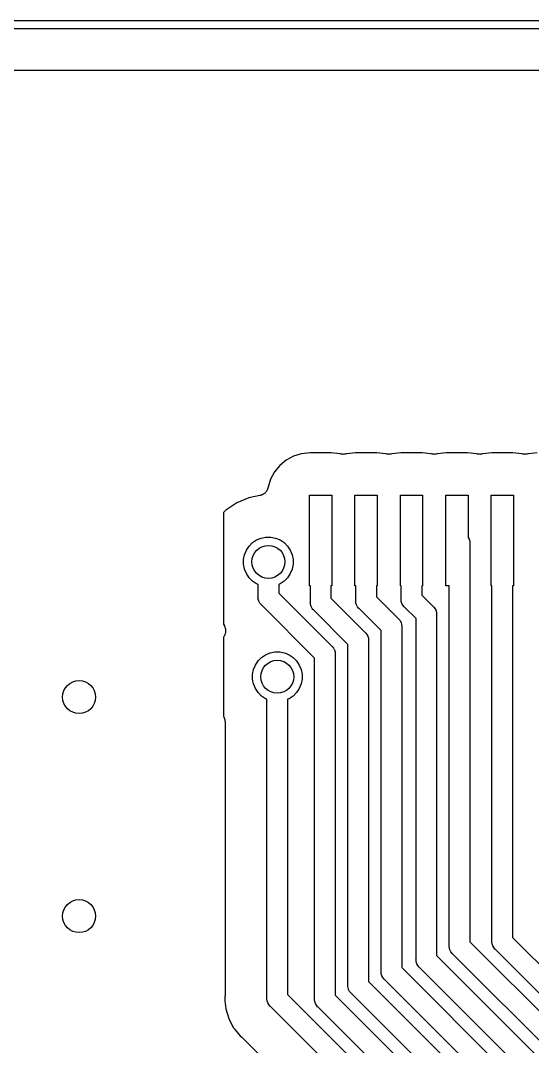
# Model space of a CAD drawing. Extents: x 3.61 to 7.55, y -5.8 to -3.38.
# Drawn here: x 5.6768 to 5.9209, y -3.8692 to -3.3799 of the extents above; entities that cross this region are included whole.
import ezdxf

# ---------------------------------------------------------------- set-up
doc = ezdxf.new("R2010")
doc.units = 0
doc.header["$MEASUREMENT"] = 0
doc.layers.add('BLACK', color=7, linetype='CONTINUOUS')

msp = doc.modelspace()

# ---------------------------------------------------------------- linework, layer by layer
at = {"layer": 'BLACK', "linetype": 'CONTINUOUS'}
for p, q in [((3.60836, -3.37992), (7.54518, -3.37992)), ((7.54331, -3.38386), (3.61024, -3.38386)), ((4.3146, -3.40354), (5.96421, -3.40354)), ((5.81065, -3.58659), (5.80688, -3.58773)), ((5.81481, -3.58618), (5.81065, -3.58659)), ((5.82495, -3.58618), (5.81481, -3.58618)), ((5.82912, -3.58659), (5.82495, -3.58618)), ((5.82926, -3.58663), (5.82912, -3.58659)), ((5.82971, -3.58672), (5.82926, -3.58663)), ((5.83016, -3.58682), (5.82971, -3.58672)), ((5.83164, -3.58673), (5.83119, -3.58682)), ((5.83209, -3.58665), (5.83164, -3.58673)), ((5.83215, -3.58663), (5.83209, -3.58665)), ((5.83216, -3.58663), (5.83215, -3.58663)), ((5.83215, -3.58663), (5.83215, -3.58663)), ((5.83215, -3.58663), (5.83215, -3.58663)), ((5.8323, -3.58659), (5.83216, -3.58663)), ((5.83647, -3.58618), (5.8323, -3.58659)), ((5.8466, -3.58618), (5.83647, -3.58618)), ((5.85077, -3.58659), (5.8466, -3.58618)), ((5.85091, -3.58663), (5.85077, -3.58659)), ((5.85136, -3.58672), (5.85091, -3.58663)), ((5.85181, -3.58682), (5.85136, -3.58672)), ((5.85329, -3.58673), (5.85284, -3.58682)), ((5.85375, -3.58665), (5.85329, -3.58673)), ((5.8538, -3.58663), (5.85375, -3.58665)), ((5.85381, -3.58663), (5.8538, -3.58663)), ((5.8538, -3.58663), (5.8538, -3.58663)), ((5.8538, -3.58663), (5.8538, -3.58663)), ((5.85395, -3.58659), (5.85381, -3.58663)), ((5.85812, -3.58618), (5.85395, -3.58659)), ((5.86826, -3.58618), (5.85812, -3.58618)), ((5.87242, -3.58659), (5.86826, -3.58618)), ((5.87256, -3.58663), (5.87242, -3.58659)), ((5.87302, -3.58672), (5.87256, -3.58663)), ((5.87346, -3.58682), (5.87302, -3.58672)), ((5.87495, -3.58673), (5.8745, -3.58682)), ((5.8754, -3.58665), (5.87495, -3.58673)), ((5.87545, -3.58663), (5.8754, -3.58665)), ((5.87546, -3.58663), (5.87545, -3.58663)), ((5.87545, -3.58663), (5.87545, -3.58663)), ((5.87547, -3.58663), (5.87546, -3.58663)), ((5.87561, -3.58659), (5.87547, -3.58663)), ((5.87977, -3.58618), (5.87561, -3.58659)), ((5.88991, -3.58618), (5.87977, -3.58618)), ((5.89408, -3.58659), (5.88991, -3.58618)), ((5.89422, -3.58663), (5.89408, -3.58659)), ((5.89467, -3.58672), (5.89422, -3.58663)), ((5.89512, -3.58682), (5.89467, -3.58672)), ((5.8966, -3.58673), (5.89615, -3.58682)), ((5.89705, -3.58665), (5.8966, -3.58673)), ((5.89711, -3.58663), (5.89705, -3.58665)), ((5.89712, -3.58663), (5.89711, -3.58663)), ((5.89711, -3.58663), (5.89711, -3.58663)), ((5.89711, -3.58663), (5.89711, -3.58663)), ((5.89726, -3.58659), (5.89712, -3.58663)), ((5.90143, -3.58618), (5.89726, -3.58659)), ((5.91157, -3.58618), (5.90143, -3.58618)), ((5.91573, -3.58659), (5.91157, -3.58618)), ((5.91587, -3.58663), (5.91573, -3.58659)), ((5.91632, -3.58672), (5.91587, -3.58663)), ((5.91677, -3.58682), (5.91632, -3.58672)), ((5.91825, -3.58673), (5.9178, -3.58682)), ((5.91871, -3.58665), (5.91825, -3.58673)), ((5.91876, -3.58663), (5.91871, -3.58665)), ((5.91877, -3.58663), (5.91876, -3.58663)), ((5.91876, -3.58663), (5.91876, -3.58663)), ((5.91876, -3.58663), (5.91876, -3.58663)), ((5.91891, -3.58659), (5.91877, -3.58663)), ((5.92308, -3.58618), (5.91891, -3.58659)), ((5.8034, -3.58959), (5.80036, -3.59209)), ((5.80688, -3.58773), (5.8034, -3.58959)), ((5.83019, -3.58682), (5.83016, -3.58682)), ((5.83021, -3.58682), (5.83019, -3.58682)), ((5.83067, -3.58682), (5.83021, -3.58682)), ((5.83113, -3.58683), (5.83067, -3.58682)), ((5.83116, -3.58682), (5.83113, -3.58683)), ((5.83119, -3.58682), (5.83116, -3.58682)), ((5.85184, -3.58682), (5.85181, -3.58682)), ((5.85187, -3.58682), (5.85184, -3.58682)), ((5.85233, -3.58682), (5.85187, -3.58682)), ((5.85279, -3.58683), (5.85233, -3.58682)), ((5.85282, -3.58682), (5.85279, -3.58683)), ((5.85284, -3.58682), (5.85282, -3.58682)), ((5.87349, -3.58682), (5.87346, -3.58682)), ((5.87352, -3.58682), (5.87349, -3.58682)), ((5.87398, -3.58682), (5.87352, -3.58682)), ((5.87444, -3.58683), (5.87398, -3.58682)), ((5.87447, -3.58682), (5.87444, -3.58683)), ((5.8745, -3.58682), (5.87447, -3.58682)), ((5.89515, -3.58682), (5.89512, -3.58682)), ((5.89517, -3.58682), (5.89515, -3.58682)), ((5.89563, -3.58682), (5.89517, -3.58682)), ((5.89609, -3.58683), (5.89563, -3.58682)), ((5.89612, -3.58682), (5.89609, -3.58683)), ((5.89615, -3.58682), (5.89612, -3.58682)), ((5.9168, -3.58682), (5.91677, -3.58682)), ((5.91683, -3.58682), (5.9168, -3.58682)), ((5.91729, -3.58682), (5.91683, -3.58682)), ((5.91775, -3.58683), (5.91729, -3.58682)), ((5.91778, -3.58682), (5.91775, -3.58683)), ((5.9178, -3.58682), (5.91778, -3.58682)), ((5.79786, -3.59513), (5.796, -3.59861)), ((5.80036, -3.59209), (5.79786, -3.59513)), ((5.796, -3.59861), (5.79482, -3.60251)), ((5.79157, -3.60629), (5.79132, -3.60639)), ((5.79182, -3.60621), (5.79157, -3.60629)), ((5.79202, -3.60611), (5.79182, -3.60621)), ((5.79222, -3.60602), (5.79202, -3.60611)), ((5.79245, -3.60588), (5.79222, -3.60602)), ((5.79268, -3.60575), (5.79245, -3.60588)), ((5.79285, -3.60561), (5.79268, -3.60575)), ((5.79304, -3.60549), (5.79285, -3.60561)), ((5.79323, -3.6053), (5.79304, -3.60549)), ((5.79344, -3.60514), (5.79323, -3.6053)), ((5.79358, -3.60496), (5.79344, -3.60514)), ((5.79374, -3.60481), (5.79358, -3.60496)), ((5.79389, -3.60459), (5.79374, -3.60481)), ((5.79406, -3.60438), (5.79389, -3.60459)), ((5.79416, -3.60419), (5.79406, -3.60438)), ((5.79429, -3.604), (5.79416, -3.60419)), ((5.79439, -3.60376), (5.79429, -3.604)), ((5.79452, -3.60353), (5.79439, -3.60376)), ((5.79459, -3.60331), (5.79452, -3.60353)), ((5.79467, -3.60311), (5.79459, -3.60331)), ((5.79473, -3.60285), (5.79467, -3.60311)), ((5.79481, -3.60259), (5.79473, -3.60285)), ((5.79482, -3.60251), (5.79481, -3.60259)), ((5.81457, -3.64961), (5.81457, -3.6063)), ((5.81457, -3.6063), (5.8252, -3.6063)), ((5.8252, -3.6063), (5.8252, -3.64961)), ((5.83622, -3.64961), (5.83622, -3.6063)), ((5.83622, -3.6063), (5.84685, -3.6063)), ((5.84685, -3.6063), (5.84685, -3.64961)), ((5.85787, -3.64961), (5.85787, -3.6063)), ((5.85787, -3.6063), (5.8685, -3.6063)), ((5.8685, -3.6063), (5.8685, -3.64961)), ((5.87953, -3.64961), (5.87953, -3.6063)), ((5.87953, -3.6063), (5.89016, -3.6063)), ((5.89016, -3.6063), (5.89016, -3.62639)), ((5.90118, -3.64961), (5.90118, -3.6063)), ((5.90118, -3.6063), (5.91181, -3.6063)), ((5.91181, -3.6063), (5.91181, -3.64961)), ((5.77988, -3.60993), (5.77467, -3.61341)), ((5.78567, -3.60753), (5.77988, -3.60993)), ((5.79089, -3.6065), (5.78567, -3.60753)), ((5.7911, -3.60643), (5.79089, -3.6065)), ((5.79132, -3.60639), (5.7911, -3.60643)), ((5.77467, -3.61341), (5.77353, -3.61456)), ((5.77353, -3.61456), (5.77353, -3.6678)), ((5.78448, -3.63253), (5.78577, -3.63059)), ((5.78577, -3.63059), (5.78742, -3.62895)), ((5.78742, -3.62895), (5.78935, -3.62765)), ((5.78935, -3.62765), (5.7915, -3.62676)), ((5.7915, -3.62676), (5.79379, -3.62631)), ((5.79379, -3.62631), (5.79611, -3.62631)), ((5.79611, -3.62631), (5.79839, -3.62676)), ((5.79839, -3.62676), (5.80054, -3.62765)), ((5.80054, -3.62765), (5.80248, -3.62895)), ((5.80248, -3.62895), (5.80412, -3.63059)), ((5.80412, -3.63059), (5.80542, -3.63253)), ((5.89016, -3.62639), (5.89022, -3.62647)), ((5.89022, -3.62647), (5.89068, -3.62733)), ((5.89068, -3.62733), (5.89096, -3.62826)), ((5.89096, -3.62826), (5.89103, -3.62898)), ((5.89103, -3.62898), (5.89103, -3.62898)), ((5.89103, -3.62898), (5.89106, -3.62922)), ((5.89106, -3.62922), (5.89103, -3.62946)), ((5.89103, -3.62946), (5.89103, -3.81929)), ((5.78314, -3.63696), (5.78359, -3.63468)), ((5.78359, -3.63468), (5.78448, -3.63253)), ((5.80542, -3.63253), (5.80631, -3.63468)), ((5.80631, -3.63468), (5.80676, -3.63696)), ((5.78314, -3.63928), (5.78314, -3.63696)), ((5.78359, -3.64157), (5.78314, -3.63928)), ((5.80676, -3.63928), (5.80631, -3.64157)), ((5.80676, -3.63696), (5.80676, -3.63928)), ((5.78448, -3.64372), (5.78359, -3.64157)), ((5.78577, -3.64565), (5.78448, -3.64372)), ((5.80542, -3.64372), (5.80412, -3.64565)), ((5.80631, -3.64157), (5.80542, -3.64372)), ((5.78742, -3.6473), (5.78577, -3.64565)), ((5.78935, -3.64859), (5.78742, -3.6473)), ((5.79003, -3.64887), (5.78935, -3.64859)), ((5.79003, -3.65476), (5.79003, -3.64887)), ((5.80054, -3.64859), (5.79987, -3.64887)), ((5.79987, -3.64887), (5.79987, -3.65297)), ((5.80248, -3.6473), (5.80054, -3.64859)), ((5.80412, -3.64565), (5.80248, -3.6473)), ((5.81496, -3.64961), (5.81457, -3.64961)), ((5.81496, -3.65729), (5.81496, -3.64961)), ((5.8252, -3.64961), (5.8248, -3.64961)), ((5.8248, -3.64961), (5.8248, -3.6555)), ((5.83661, -3.64961), (5.83622, -3.64961)), ((5.83661, -3.65654), (5.83661, -3.64961)), ((5.84685, -3.64961), (5.84646, -3.64961)), ((5.84646, -3.64961), (5.84646, -3.65474)), ((5.85827, -3.64961), (5.85787, -3.64961)), ((5.85827, -3.65579), (5.85827, -3.64961)), ((5.8685, -3.64961), (5.86811, -3.64961)), ((5.86811, -3.64961), (5.86811, -3.65399)), ((5.88119, -3.64961), (5.87953, -3.64961)), ((5.88119, -3.82109), (5.88119, -3.64961)), ((5.90157, -3.64961), (5.90118, -3.64961)), ((5.90157, -3.65969), (5.90157, -3.64961)), ((5.91181, -3.64961), (5.91142, -3.64961)), ((5.91142, -3.64961), (5.91142, -3.81727)), ((5.79, -3.65501), (5.79003, -3.65476)), ((5.79003, -3.65525), (5.79, -3.65501)), ((5.7901, -3.65597), (5.79003, -3.65525)), ((5.79003, -3.65525), (5.79003, -3.65525)), ((5.79987, -3.65297), (5.82525, -3.67835)), ((5.84646, -3.65474), (5.85694, -3.66523)), ((5.86811, -3.65399), (5.87358, -3.65946)), ((5.79038, -3.6569), (5.7901, -3.65597)), ((5.79084, -3.65775), (5.79038, -3.6569)), ((5.79145, -3.6585), (5.79084, -3.65775)), ((5.79164, -3.65866), (5.79145, -3.6585)), ((5.81702, -3.68404), (5.79164, -3.65866)), ((5.81494, -3.65753), (5.81496, -3.65729)), ((5.81496, -3.65777), (5.81494, -3.65753)), ((5.81498, -3.65797), (5.81496, -3.65777)), ((5.81503, -3.6585), (5.81498, -3.65797)), ((5.81531, -3.65943), (5.81503, -3.6585)), ((5.81577, -3.66028), (5.81531, -3.65943)), ((5.8248, -3.6555), (5.8411, -3.67179)), ((5.83659, -3.65678), (5.83661, -3.65654)), ((5.83661, -3.65702), (5.83659, -3.65678)), ((5.83669, -3.65775), (5.83661, -3.65702)), ((5.83661, -3.65702), (5.83661, -3.65702)), ((5.83697, -3.65867), (5.83669, -3.65775)), ((5.83742, -3.65953), (5.83697, -3.65867)), ((5.83804, -3.66028), (5.83742, -3.65953)), ((5.85824, -3.65603), (5.85827, -3.65579)), ((5.85827, -3.65627), (5.85824, -3.65603)), ((5.85834, -3.65699), (5.85827, -3.65627)), ((5.85827, -3.65627), (5.85827, -3.65627)), ((5.85862, -3.65792), (5.85834, -3.65699)), ((5.85908, -3.65878), (5.85862, -3.65792)), ((5.85969, -3.65953), (5.85908, -3.65878)), ((5.85988, -3.65968), (5.85969, -3.65953)), ((5.86535, -3.66515), (5.85988, -3.65968)), ((5.87358, -3.65946), (5.87377, -3.65961)), ((5.87377, -3.65961), (5.87392, -3.6598)), ((5.87392, -3.6598), (5.87438, -3.66036)), ((5.90157, -3.81907), (5.90157, -3.65969)), ((5.90157, -3.65969), (5.90157, -3.65969)), ((5.81622, -3.66083), (5.81577, -3.66028)), ((5.81639, -3.66103), (5.81622, -3.66083)), ((5.81657, -3.66118), (5.81639, -3.66103)), ((5.83287, -3.67748), (5.81657, -3.66118)), ((5.83823, -3.66043), (5.83804, -3.66028)), ((5.84871, -3.67092), (5.83823, -3.66043)), ((5.87438, -3.66036), (5.87473, -3.66102)), ((5.87473, -3.66102), (5.87484, -3.66122)), ((5.87484, -3.66122), (5.87512, -3.66214)), ((5.87512, -3.66214), (5.87519, -3.66287)), ((5.87519, -3.66287), (5.87519, -3.66287)), ((5.87519, -3.66287), (5.87521, -3.66311)), ((5.87521, -3.66311), (5.87519, -3.66335)), ((5.87519, -3.66335), (5.87519, -3.82585)), ((5.77353, -3.6678), (5.77399, -3.66865)), ((5.77399, -3.66865), (5.77402, -3.66871)), ((5.77402, -3.66871), (5.7741, -3.66892)), ((5.7741, -3.66892), (5.7742, -3.66912)), ((5.7742, -3.66912), (5.77428, -3.66937)), ((5.77428, -3.66937), (5.77438, -3.66962)), ((5.77438, -3.66962), (5.77442, -3.66984)), ((5.77442, -3.66984), (5.77448, -3.67005)), ((5.85694, -3.66523), (5.85713, -3.66538)), ((5.85713, -3.66538), (5.85728, -3.66557)), ((5.85728, -3.66557), (5.85774, -3.66613)), ((5.85774, -3.66613), (5.85811, -3.66682)), ((5.85811, -3.66682), (5.8582, -3.66698)), ((5.8582, -3.66698), (5.85848, -3.66791)), ((5.85848, -3.66791), (5.85855, -3.66864)), ((5.85855, -3.66864), (5.85855, -3.66864)), ((5.85855, -3.66864), (5.85858, -3.66888)), ((5.85858, -3.66888), (5.85855, -3.66912)), ((5.85855, -3.66912), (5.85855, -3.83162)), ((5.86535, -3.82765), (5.86535, -3.66515)), ((5.77373, -3.67379), (5.77353, -3.6741)), ((5.77353, -3.6741), (5.77353, -3.71175)), ((5.77384, -3.67359), (5.77373, -3.67379)), ((5.77396, -3.67341), (5.77384, -3.67359)), ((5.77407, -3.67316), (5.77396, -3.67341)), ((5.77419, -3.67293), (5.77407, -3.67316)), ((5.77426, -3.67272), (5.77419, -3.67293)), ((5.77435, -3.67251), (5.77426, -3.67272)), ((5.7744, -3.67225), (5.77435, -3.67251)), ((5.77448, -3.67199), (5.7744, -3.67225)), ((5.77448, -3.67005), (5.77451, -3.67032)), ((5.7745, -3.67177), (5.77448, -3.67199)), ((5.77455, -3.67156), (5.7745, -3.67177)), ((5.77451, -3.67032), (5.77456, -3.67058)), ((5.77456, -3.67058), (5.77455, -3.6708)), ((5.77455, -3.6708), (5.77458, -3.67102)), ((5.77458, -3.67102), (5.77455, -3.67129)), ((5.77455, -3.67129), (5.77455, -3.67156)), ((5.8411, -3.67179), (5.84128, -3.67194)), ((5.84128, -3.67194), (5.84144, -3.67213)), ((5.84144, -3.67213), (5.8419, -3.67269)), ((5.8419, -3.67269), (5.84234, -3.67352)), ((5.84234, -3.67352), (5.84236, -3.67355)), ((5.84236, -3.67355), (5.84264, -3.67447)), ((5.84264, -3.67447), (5.84271, -3.6752)), ((5.84871, -3.83342), (5.84871, -3.67092)), ((5.82525, -3.67835), (5.82544, -3.67851)), ((5.82544, -3.67851), (5.8256, -3.67869)), ((5.8256, -3.67869), (5.8256, -3.67869)), ((5.8256, -3.67869), (5.82606, -3.67925)), ((5.82606, -3.67925), (5.82637, -3.67984)), ((5.83287, -3.83998), (5.83287, -3.67748)), ((5.84271, -3.6752), (5.84271, -3.6752)), ((5.84271, -3.6752), (5.84273, -3.67544)), ((5.84273, -3.67544), (5.84271, -3.67568)), ((5.84271, -3.67568), (5.84271, -3.83818)), ((5.79004, -3.68538), (5.79168, -3.68374)), ((5.79168, -3.68374), (5.79362, -3.68245)), ((5.79362, -3.68245), (5.79577, -3.68156)), ((5.79577, -3.68156), (5.79805, -3.6811)), ((5.79805, -3.6811), (5.80038, -3.6811)), ((5.80038, -3.6811), (5.80266, -3.68156)), ((5.80266, -3.68156), (5.80481, -3.68245)), ((5.80481, -3.68245), (5.80674, -3.68374)), ((5.80674, -3.68374), (5.80839, -3.68538)), ((5.81702, -3.84654), (5.81702, -3.68404)), ((5.82637, -3.67984), (5.82651, -3.68011)), ((5.82651, -3.68011), (5.82679, -3.68104)), ((5.82679, -3.68104), (5.82687, -3.68176)), ((5.82687, -3.68176), (5.82687, -3.68176)), ((5.82687, -3.68176), (5.82689, -3.682)), ((5.82689, -3.682), (5.82687, -3.68224)), ((5.82687, -3.68224), (5.82687, -3.84475)), ((5.7874, -3.69175), (5.78786, -3.68947)), ((5.78786, -3.68947), (5.78875, -3.68732)), ((5.78875, -3.68732), (5.79004, -3.68538)), ((5.80839, -3.68538), (5.80968, -3.68732)), ((5.80968, -3.68732), (5.81057, -3.68947)), ((5.81057, -3.68947), (5.81102, -3.69175)), ((5.7874, -3.69408), (5.7874, -3.69175)), ((5.78786, -3.69636), (5.7874, -3.69408)), ((5.81102, -3.69408), (5.81057, -3.69636)), ((5.81102, -3.69175), (5.81102, -3.69408)), ((5.78875, -3.69851), (5.78786, -3.69636)), ((5.79004, -3.70044), (5.78875, -3.69851)), ((5.80968, -3.69851), (5.80839, -3.70044)), ((5.81057, -3.69636), (5.80968, -3.69851)), ((5.79168, -3.70209), (5.79004, -3.70044)), ((5.79362, -3.70338), (5.79168, -3.70209)), ((5.79429, -3.70366), (5.79362, -3.70338)), ((5.79429, -3.70986), (5.79429, -3.70366)), ((5.80481, -3.70338), (5.80413, -3.70366)), ((5.80413, -3.70366), (5.80413, -3.84442)), ((5.80674, -3.70209), (5.80481, -3.70338)), ((5.80839, -3.70044), (5.80674, -3.70209)), ((5.77353, -3.71175), (5.7737, -3.71208)), ((5.7737, -3.71208), (5.77391, -3.71249)), ((5.77391, -3.71249), (5.77392, -3.71251)), ((5.77392, -3.71251), (5.77394, -3.71254)), ((5.77394, -3.71254), (5.77406, -3.71298)), ((5.77406, -3.71298), (5.7742, -3.71342)), ((5.7742, -3.71342), (5.7742, -3.71345)), ((5.7742, -3.71345), (5.77421, -3.71348)), ((5.77421, -3.71348), (5.77425, -3.71393)), ((5.77425, -3.71393), (5.77429, -3.71439)), ((5.79429, -3.84622), (5.79429, -3.70986)), ((5.79429, -3.70986), (5.79429, -3.70986)), ((5.77429, -3.71439), (5.77429, -3.84499)), ((5.88117, -3.82133), (5.88119, -3.82109)), ((5.88119, -3.82157), (5.88117, -3.82133)), ((5.88126, -3.82229), (5.88119, -3.82157)), ((5.88119, -3.82157), (5.88119, -3.82157)), ((5.89103, -3.81929), (6.27811, -4.20636)), ((5.90155, -3.81931), (5.90157, -3.81907)), ((5.90157, -3.81955), (5.90155, -3.81931)), ((5.90165, -3.82027), (5.90157, -3.81955)), ((5.90157, -3.81955), (5.90157, -3.81955)), ((5.90193, -3.8212), (5.90165, -3.82027)), ((5.90238, -3.82206), (5.90193, -3.8212)), ((5.91142, -3.81727), (6.29395, -4.1998)), ((5.87519, -3.82585), (6.26226, -4.21293)), ((5.88154, -3.82322), (5.88126, -3.82229)), ((5.882, -3.82408), (5.88154, -3.82322)), ((5.88261, -3.82483), (5.882, -3.82408)), ((5.8828, -3.82498), (5.88261, -3.82483)), ((6.26987, -4.21205), (5.8828, -3.82498)), ((5.903, -3.8228), (5.90238, -3.82206)), ((5.90319, -3.82296), (5.903, -3.8228)), ((6.28572, -4.20549), (5.90319, -3.82296)), ((5.86532, -3.82789), (5.86535, -3.82765)), ((5.86535, -3.82813), (5.86532, -3.82789)), ((5.86542, -3.82886), (5.86535, -3.82813)), ((5.86535, -3.82813), (5.86535, -3.82813)), ((5.8657, -3.82978), (5.86542, -3.82886)), ((5.86616, -3.83064), (5.8657, -3.82978)), ((5.86677, -3.83139), (5.86616, -3.83064)), ((5.86696, -3.83154), (5.86677, -3.83139)), ((5.84869, -3.83366), (5.84871, -3.83342)), ((5.84871, -3.8339), (5.84869, -3.83366)), ((5.84878, -3.83462), (5.84871, -3.8339)), ((5.84871, -3.8339), (5.84871, -3.8339)), ((5.84906, -3.83555), (5.84878, -3.83462)), ((5.84952, -3.83641), (5.84906, -3.83555)), ((5.85855, -3.83162), (6.22969, -4.20276)), ((6.25403, -4.21861), (5.86696, -3.83154)), ((5.83284, -3.84022), (5.83287, -3.83998)), ((5.83287, -3.84046), (5.83284, -3.84022)), ((5.83292, -3.84104), (5.83287, -3.84046)), ((5.83294, -3.84119), (5.83292, -3.84104)), ((5.83322, -3.84211), (5.83294, -3.84119)), ((5.84271, -3.83818), (5.91669, -3.91217)), ((5.85013, -3.83716), (5.84952, -3.83641)), ((5.85032, -3.83731), (5.85013, -3.83716)), ((6.22146, -4.20844), (5.85032, -3.83731)), ((5.77427, -3.84548), (5.77417, -3.84646)), ((5.77429, -3.84506), (5.77427, -3.84527)), ((5.77427, -3.84527), (5.77427, -3.84548)), ((5.77429, -3.84499), (5.77429, -3.84506)), ((5.80413, -3.84442), (5.88501, -3.92529)), ((5.82687, -3.84475), (5.90085, -3.91873)), ((5.83368, -3.84297), (5.83322, -3.84211)), ((5.83414, -3.84353), (5.83368, -3.84297)), ((5.83429, -3.84372), (5.83414, -3.84353)), ((5.83448, -3.84387), (5.83429, -3.84372)), ((5.90846, -3.91786), (5.83448, -3.84387)), ((5.77417, -3.84646), (5.77427, -3.84744)), ((5.77427, -3.84744), (5.77427, -3.84744)), ((5.77427, -3.84744), (5.77465, -3.85134)), ((5.79427, -3.84646), (5.79429, -3.84622)), ((5.79429, -3.8467), (5.79427, -3.84646)), ((5.79436, -3.84742), (5.79429, -3.8467)), ((5.79429, -3.8467), (5.79429, -3.8467)), ((5.79464, -3.84835), (5.79436, -3.84742)), ((5.7951, -3.8492), (5.79464, -3.84835)), ((5.79572, -3.84995), (5.7951, -3.8492)), ((5.7959, -3.85011), (5.79572, -3.84995)), ((5.87678, -3.93098), (5.7959, -3.85011)), ((5.817, -3.84678), (5.81702, -3.84654)), ((5.81702, -3.84702), (5.817, -3.84678)), ((5.81702, -3.84703), (5.81702, -3.84702)), ((5.81709, -3.84775), (5.81702, -3.84703)), ((5.81738, -3.84868), (5.81709, -3.84775)), ((5.81783, -3.84953), (5.81738, -3.84868)), ((5.81845, -3.85028), (5.81783, -3.84953)), ((5.81864, -3.85043), (5.81845, -3.85028)), ((5.89262, -3.92442), (5.81864, -3.85043)), ((5.77465, -3.85134), (5.77604, -3.85593)), ((5.77604, -3.85593), (5.77604, -3.85593)), ((5.77604, -3.85593), (5.77608, -3.85604)), ((5.77608, -3.85604), (5.77839, -3.86037)), ((5.77839, -3.86037), (5.77896, -3.86106)), ((5.77896, -3.86106), (5.77896, -3.86107)), ((5.77896, -3.86107), (5.78151, -3.86416)), ((5.78151, -3.86416), (5.78227, -3.86479)), ((5.78227, -3.86479), (5.78232, -3.86483)), ((5.78232, -3.86483), (5.78247, -3.86498)), ((5.78247, -3.86498), (5.78263, -3.86512)), ((5.78263, -3.86512), (5.85531, -3.9378))]:
    msp.add_line(p, q, dxfattribs=at)
at = {"layer": 'BLACK'}
for centre in [(5.79495, -3.63812), (5.79921, -3.69291), (5.70472, -3.70259), (5.70472, -3.80709)]:
    msp.add_circle(centre, 0.00787, dxfattribs=at)

doc.saveas('drawing.dxf')
